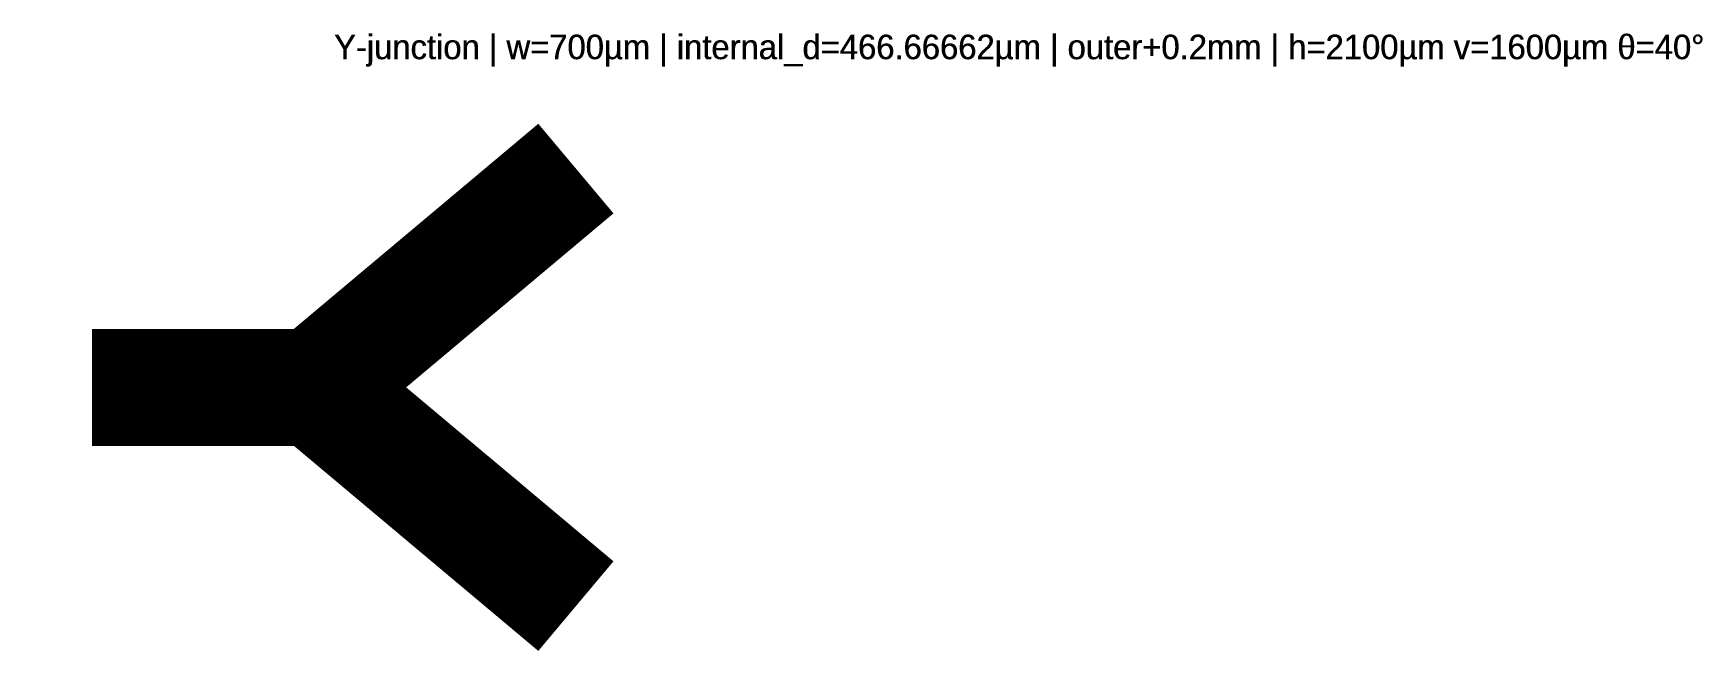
# Model space of a CAD drawing. Header units: metres. Extents: x -1325 to 6523, y -1303 to 1664.
import ezdxf

# ---------------------------------------------------------------- set-up
doc = ezdxf.new("R2010")
doc.units = ezdxf.units.M

msp = doc.modelspace()

# ---------------------------------------------------------------- linework, layer by layer
at = {"const_width": 550}
for points in [[(0, 0), (1225.7, 1028.5)], [(-1050, 0), (0, 0)], [(0, 0), (1225.7, -1028.5)]]:
    msp.add_lwpolyline(points, dxfattribs=at)

# ---------------------------------------------------------------- texts
for p in [(87.8, 1542.7), (90.1, 1542.7)]:
    msp.add_text('Y-junction | w=700µm | internal_d=466.66662µm | outer+0.2mm | h=2100µm v=1600µm θ=40°', height=115.188).set_placement(p)

doc.saveas('drawing.dxf')
